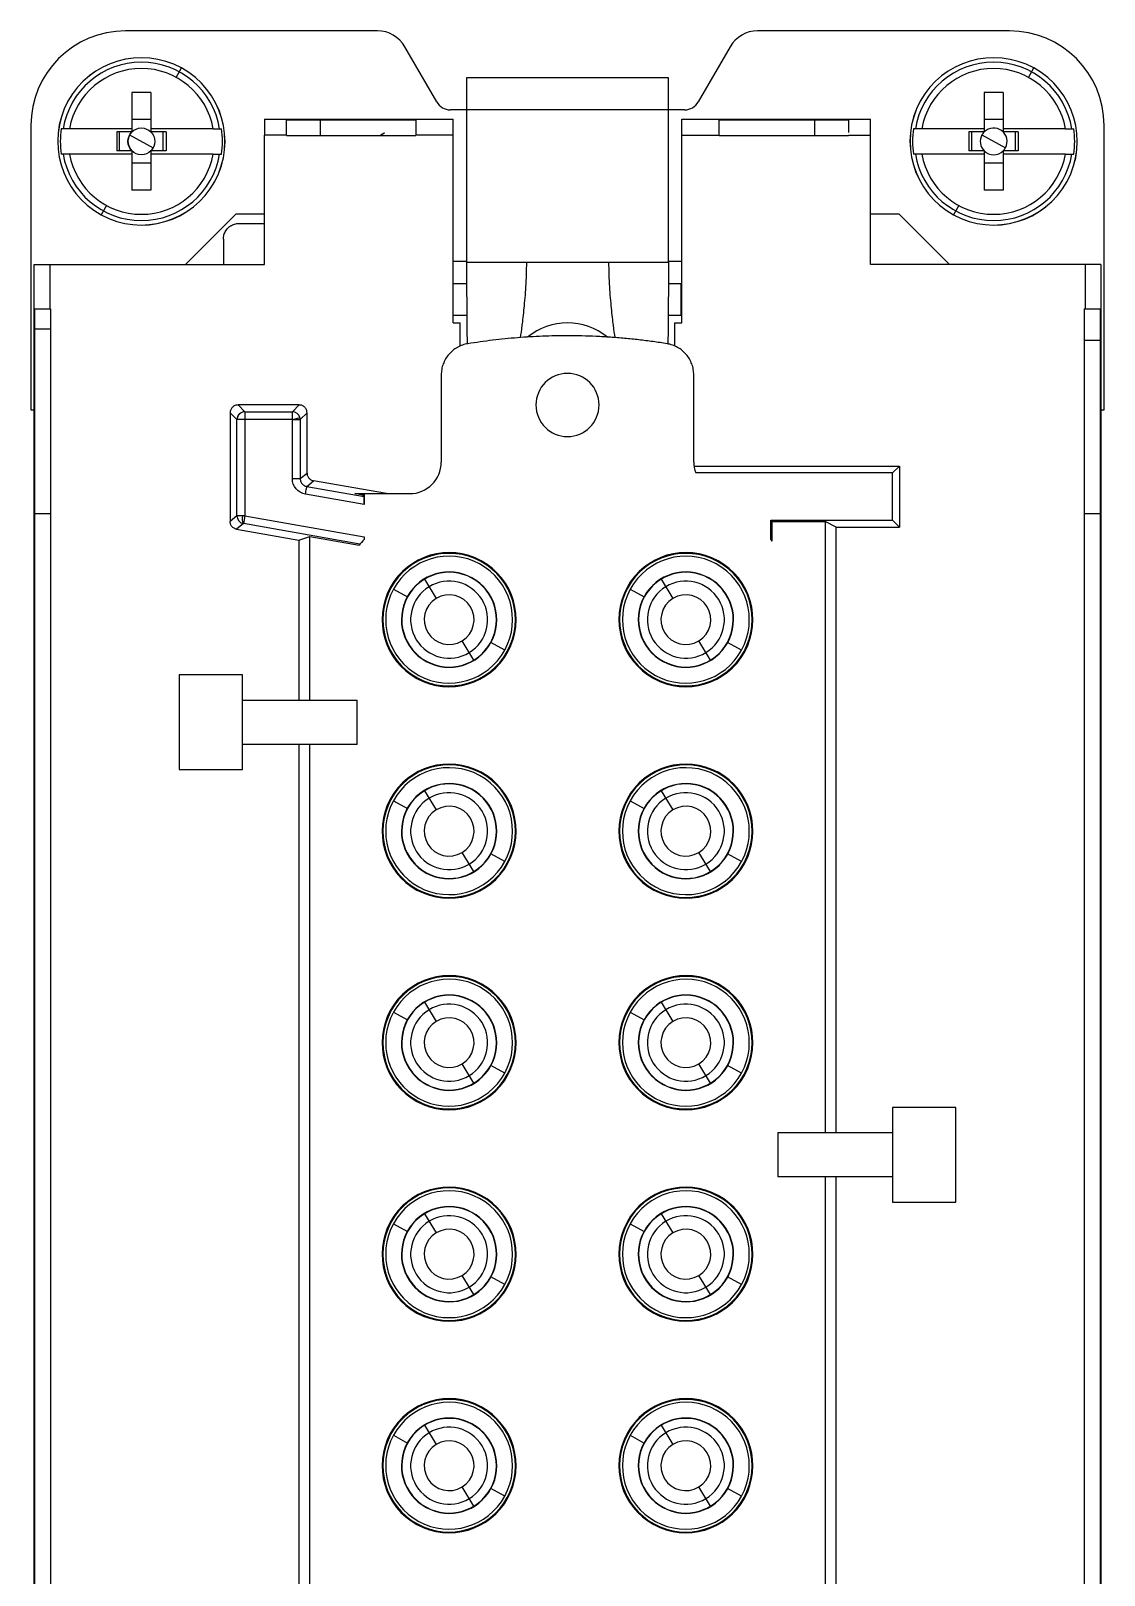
# Model space of a CAD drawing. Header units: millimetres. Extents: x 12 to 46, y 22 to 134.
# Drawn here: x 12.5 to 46.5, y 84.58 to 133.5 of the extents above; entities that cross this region are included whole.
import ezdxf

# ---------------------------------------------------------------- set-up
doc = ezdxf.new("R2010")
doc.units = ezdxf.units.MM

msp = doc.modelspace()

# ---------------------------------------------------------------- linework, layer by layer
at = {"color": 7, "linetype": 'Continuous', "lineweight": 25}
for p, q in [((23.479, 133.5), (15.5, 133.5)), ((43.5, 133.5), (35.521, 133.5)), ((25.356, 131.25), (24.345, 133)), ((34.655, 133), (33.644, 131.25)), ((17.107, 132.027), (17.27, 132.326)), ((44.107, 132.027), (44.27, 132.326)), ((32.7, 132.01), (26.3, 132.01)), ((26.3, 132.01), (26.3, 126.176)), ((32.7, 126.176), (32.7, 132.01)), ((16.3, 131.55), (15.7, 131.55)), ((15.7, 131.55), (15.7, 130.3)), ((16.3, 131.55), (16.3, 130.3)), ((43.3, 131.55), (42.7, 131.55)), ((42.7, 131.55), (42.7, 130.3)), ((43.3, 131.55), (43.3, 130.3)), ((16.3, 130.693), (15.7, 130.693)), ((19.9, 130.7), (25.874, 130.7)), ((20.6, 130.182), (20.6, 130.7)), ((20.6, 130.682), (24.691, 130.682)), ((21.67, 130.182), (21.67, 130.682)), ((24.691, 130.7), (24.691, 130.182)), ((26.3, 131), (25.789, 131)), ((25.874, 124.252), (25.874, 130.7)), ((32.7, 131), (26.3, 131)), ((33.211, 131), (32.7, 131)), ((33.126, 124.252), (33.126, 130.7)), ((33.126, 130.7), (39.1, 130.7)), ((34.309, 130.182), (34.309, 130.7)), ((34.309, 130.682), (38.4, 130.682)), ((37.33, 130.682), (37.33, 130.182)), ((43.3, 130.693), (42.7, 130.693)), ((12.5, 130.5), (12.5, 121.5)), ((13.523, 130.4), (13.464, 130.4)), ((15.7, 130.4), (13.725, 130.4)), ((15.7, 130.3), (15.218, 130.3)), ((15.218, 130.3), (15.218, 129.7)), ((15.307, 129.7), (15.307, 130.3)), ((15.628, 130.203), (16.372, 129.797)), ((18.275, 130.4), (16.3, 130.4)), ((16.782, 130.3), (16.3, 130.3)), ((16.692, 129.7), (16.692, 130.3)), ((16.782, 130.3), (16.782, 129.7)), ((18.477, 130.4), (18.536, 130.4)), ((19.9, 126.1), (19.9, 130.2)), ((20.6, 130.2), (19.9, 130.2)), ((20.6, 130.182), (24.691, 130.182)), ((23.693, 130.266), (23.707, 130.266)), ((25.874, 130.2), (24.691, 130.2)), ((33.126, 130.2), (34.309, 130.2)), ((34.309, 130.182), (38.4, 130.182)), ((38.4, 130.2), (39.1, 130.2)), ((39.1, 126.1), (39.1, 130.2)), ((40.523, 130.4), (40.464, 130.4)), ((42.7, 130.4), (40.725, 130.4)), ((42.218, 130.3), (42.218, 129.7)), ((42.7, 130.3), (42.218, 130.3)), ((42.307, 129.7), (42.307, 130.3)), ((42.628, 130.203), (43.372, 129.797)), ((45.275, 130.4), (43.3, 130.4)), ((43.782, 130.3), (43.3, 130.3)), ((43.693, 129.7), (43.693, 130.3)), ((43.782, 130.3), (43.782, 129.7)), ((45.477, 130.4), (45.536, 130.4)), ((46.5, 121.5), (46.5, 130.5)), ((15.7, 129.7), (15.218, 129.7)), ((15.7, 129.7), (15.7, 128.45)), ((16.3, 129.7), (16.3, 128.45)), ((16.782, 129.7), (16.3, 129.7)), ((42.7, 129.7), (42.218, 129.7)), ((42.7, 129.7), (42.7, 128.45)), ((43.3, 129.7), (43.3, 128.45)), ((43.782, 129.7), (43.3, 129.7)), ((13.523, 129.6), (13.464, 129.6)), ((15.7, 129.6), (13.725, 129.6)), ((16.3, 129.307), (15.7, 129.307)), ((18.275, 129.6), (16.3, 129.6)), ((18.477, 129.6), (18.536, 129.6)), ((40.523, 129.6), (40.464, 129.6)), ((42.7, 129.6), (40.725, 129.6)), ((43.3, 129.307), (42.7, 129.307)), ((45.275, 129.6), (43.3, 129.6)), ((45.477, 129.6), (45.536, 129.6)), ((16.3, 128.45), (15.7, 128.45)), ((43.3, 128.45), (42.7, 128.45)), ((14.893, 127.973), (14.73, 127.674)), ((17.4, 126.1), (19, 127.7)), ((19, 127.7), (19.9, 127.7)), ((39.1, 127.7), (40, 127.7)), ((40, 127.7), (41.6, 126.1)), ((41.893, 127.973), (41.73, 127.674)), ((19.097, 127.4), (19.9, 127.4)), ((18.597, 126.9), (18.597, 126.1)), ((12.6, 126.1), (19.9, 126.1)), ((12.6, 29.9), (12.6, 126.1)), ((13.1, 126.1), (13.1, 124.7)), ((26.3, 126.2), (25.874, 126.2)), ((26.3, 126.176), (32.7, 126.176)), ((33.126, 126.2), (32.7, 126.2)), ((46.4, 126.1), (39.1, 126.1)), ((45.9, 126.1), (45.9, 124.7)), ((46.4, 126.1), (46.4, 29.9)), ((25.874, 125.5), (26.303, 125.5)), ((32.697, 125.5), (33.1, 125.5)), ((33.1, 124.5), (33.1, 125.5)), ((12.6, 124.7), (13.117, 124.7)), ((12.617, 124.7), (12.617, 31.3)), ((13.117, 124.7), (13.117, 31.3)), ((25.874, 124.5), (26.31, 124.5)), ((25.874, 124.252), (26.1, 124.252)), ((26.1, 123.519), (26.1, 124.252)), ((32.69, 124.5), (33.1, 124.5)), ((32.9, 124.252), (33.126, 124.252)), ((32.9, 123.519), (32.9, 124.252)), ((45.883, 31.941), (45.883, 124.7)), ((45.9, 124.7), (46.4, 124.7)), ((46.383, 31.3), (46.383, 124.7)), ((12.617, 124.059), (13.117, 124.059)), ((45.883, 123.7), (46.383, 123.7)), ((25.5, 122.603), (25.5, 119.841)), ((33.5, 119.841), (33.5, 122.603)), ((12.5, 121.5), (12.6, 121.5)), ((18.812, 121.4), (19.026, 121.186)), ((18.812, 121.4), (18.812, 117.959)), ((19.062, 121.65), (19.276, 121.436)), ((20.998, 121.65), (19.062, 121.65)), ((19.276, 121.436), (19.276, 118.138)), ((19.276, 121.436), (20.784, 121.436)), ((20.998, 121.65), (20.784, 121.436)), ((20.784, 119.316), (20.784, 121.436)), ((21.248, 121.4), (21.034, 121.186)), ((21.248, 119.495), (21.248, 121.4)), ((46.4, 121.5), (46.5, 121.5)), ((19.026, 118.138), (19.026, 121.186)), ((20.784, 121.186), (19.026, 121.186)), ((20.784, 121.186), (21.026, 121.251)), ((21.034, 121.186), (21.034, 119.316)), ((21.034, 119.316), (21.248, 119.495)), ((33.508, 119.717), (40.018, 119.717)), ((39.8, 119.499), (33.56, 119.499)), ((40.018, 119.717), (39.8, 119.499)), ((39.8, 117.999), (39.8, 119.499)), ((40.018, 119.717), (40.018, 117.781)), ((21.241, 119.07), (21.455, 119.249)), ((21.241, 119.07), (23.054, 118.75)), ((23.77, 118.841), (21.455, 119.249)), ((23.058, 118.496), (21.197, 118.824)), ((22.765, 118.841), (24.5, 118.841)), ((23.014, 118.797), (22.765, 118.841)), ((23.014, 118.841), (23.014, 118.797)), ((23.054, 118.75), (23.014, 118.797)), ((23.058, 118.841), (23.058, 118.496)), ((13.117, 118.2), (12.617, 118.2)), ((19.026, 118.138), (18.812, 117.959)), ((19.232, 117.892), (19.018, 117.713)), ((19.276, 118.138), (19.211, 118.138)), ((19.276, 118.138), (19.232, 117.892)), ((22.926, 117.241), (19.232, 117.892)), ((19.276, 118.138), (23.058, 117.471)), ((35.942, 117.999), (39.8, 117.999)), ((35.942, 117.388), (35.942, 117.999)), ((35.942, 117.999), (35.986, 117.955)), ((35.986, 117.341), (35.986, 117.955)), ((35.986, 117.955), (37.663, 117.955)), ((37.663, 117.955), (37.663, 98.6)), ((38.013, 117.781), (37.663, 117.955)), ((40.018, 117.781), (39.8, 117.999)), ((46.383, 118.2), (45.883, 118.2)), ((19.018, 117.713), (20.987, 117.365)), ((20.987, 117.365), (21.337, 117.481)), ((21.337, 112.3), (21.337, 117.481)), ((21.337, 117.481), (22.897, 117.206)), ((23.058, 117.471), (23.058, 117.388)), ((38.013, 117.781), (40.018, 117.781)), ((38.013, 98.6), (38.013, 117.781)), ((20.987, 117.365), (20.987, 112.3)), ((24.97, 116.131), (25.34, 115.524)), ((32.47, 116.131), (32.84, 115.524)), ((23.886, 115.869), (23.907, 115.857)), ((23.986, 115.814), (24.434, 115.569)), ((31.386, 115.869), (31.407, 115.857)), ((31.486, 115.814), (31.934, 115.569)), ((26.53, 113.569), (26.16, 114.176)), ((27.514, 113.886), (27.066, 114.131)), ((34.03, 113.569), (33.66, 114.176)), ((35.014, 113.886), (34.566, 114.131)), ((27.614, 113.831), (27.593, 113.843)), ((35.114, 113.831), (35.093, 113.843)), ((19.2, 113.1), (17.2, 113.1)), ((17.2, 113.1), (17.2, 110.1)), ((19.2, 110.1), (19.2, 113.1)), ((19.2, 112.3), (22.841, 112.3)), ((22.841, 110.9), (22.841, 112.3)), ((22.841, 110.9), (19.2, 110.9)), ((20.987, 110.9), (20.987, 78.8)), ((21.337, 78.8), (21.337, 110.9)), ((17.2, 110.1), (19.2, 110.1)), ((23.886, 109.169), (23.907, 109.157)), ((23.986, 109.114), (24.434, 108.869)), ((24.97, 109.431), (25.34, 108.824)), ((31.386, 109.169), (31.407, 109.157)), ((31.486, 109.114), (31.934, 108.869)), ((32.47, 109.431), (32.84, 108.824)), ((26.53, 106.869), (26.16, 107.476)), ((27.514, 107.186), (27.066, 107.431)), ((27.614, 107.131), (27.593, 107.143)), ((34.03, 106.869), (33.66, 107.476)), ((35.014, 107.186), (34.566, 107.431)), ((35.114, 107.131), (35.093, 107.143)), ((24.97, 102.731), (25.34, 102.124)), ((32.47, 102.731), (32.84, 102.124)), ((23.886, 102.469), (23.907, 102.457)), ((23.986, 102.414), (24.434, 102.169)), ((31.386, 102.469), (31.407, 102.457)), ((31.486, 102.414), (31.934, 102.169)), ((26.53, 100.169), (26.16, 100.776)), ((34.03, 100.169), (33.66, 100.776)), ((27.514, 100.486), (27.066, 100.731)), ((27.614, 100.431), (27.593, 100.443)), ((35.014, 100.486), (34.566, 100.731)), ((35.114, 100.431), (35.093, 100.443)), ((41.8, 99.4), (39.8, 99.4)), ((39.8, 99.4), (39.8, 96.4)), ((41.8, 96.4), (41.8, 99.4)), ((36.159, 98.6), (39.8, 98.6)), ((36.159, 98.6), (36.159, 97.2)), ((39.8, 97.2), (36.159, 97.2)), ((37.663, 97.2), (37.663, 58.6)), ((38.013, 58.6), (38.013, 97.2)), ((39.8, 96.4), (41.8, 96.4)), ((24.97, 96.031), (25.34, 95.424)), ((32.47, 96.031), (32.84, 95.424)), ((23.886, 95.769), (23.907, 95.757)), ((23.986, 95.714), (24.434, 95.469)), ((31.386, 95.769), (31.407, 95.757)), ((31.486, 95.714), (31.934, 95.469)), ((26.53, 93.469), (26.16, 94.076)), ((27.514, 93.786), (27.066, 94.031)), ((34.03, 93.469), (33.66, 94.076)), ((35.014, 93.786), (34.566, 94.031)), ((27.614, 93.731), (27.593, 93.743)), ((35.114, 93.731), (35.093, 93.743)), ((23.886, 89.069), (23.907, 89.057)), ((24.97, 89.331), (25.34, 88.724)), ((31.386, 89.069), (31.407, 89.057)), ((32.47, 89.331), (32.84, 88.724)), ((23.986, 89.014), (24.434, 88.769)), ((31.486, 89.014), (31.934, 88.769)), ((26.53, 86.769), (26.16, 87.376)), ((27.514, 87.086), (27.066, 87.331)), ((34.03, 86.769), (33.66, 87.376)), ((35.014, 87.086), (34.566, 87.331)), ((27.614, 87.031), (27.593, 87.043)), ((35.114, 87.031), (35.093, 87.043))]:
    msp.add_line(p, q, dxfattribs=at)
msp.add_circle((16, 130), 0.424, dxfattribs=at)
for centre, radius, start, end in [((15.5, 130.5), 3, 90, 180), ((23.479, 132.5), 1, 30, 90), ((35.521, 132.5), 1, 90, 150), ((43.5, 130.5), 3, 0, 90), ((16, 130), 2.65, 61.3521, 241.3521), ((16, 130), 2.649, 61.3521, 241.3521), ((43, 130), 2.65, 61.3521, 241.3521), ((43, 130), 2.649, 61.3521, 241.3521), ((16, 130), 2.509, 9.1726, 170.8274), ((16, 130), 2.31, 9.9715, 170.0285), ((16, 130), 2.65, 241.3521, 61.3521), ((16, 130), 2.649, 241.3521, 61.3521), ((43, 130), 2.509, 9.1726, 170.8274), ((43, 130), 2.31, 9.9715, 170.0285), ((43, 130), 2.65, 241.3521, 61.3521), ((43, 130), 2.649, 241.3521, 61.3521), ((25.789, 131.5), 0.5, 210, 270), ((33.211, 131.5), 0.5, 270, 330), ((16, 130), 2.568, 171.0377, 188.9623), ((16, 130), 0.424, 151.3521, 225), ((16, 130), 0.424, 135, 151.3521), ((16, 130), 2.568, 351.0377, 8.9623), ((43, 130), 2.568, 171.0377, 188.9623), ((43, 130), 0.424, 151.3521, 225), ((43, 130), 0.424, 135, 151.3521), ((43, 130), 0.424, 331.3521, 135), ((43, 130), 2.568, 351.0377, 8.9623), ((16, 130), 0.424, 315, 331.3521), ((43, 130), 0.424, 225, 315), ((43, 130), 0.424, 315, 331.3521), ((16, 130), 2.509, 189.1726, 350.8274), ((16, 130), 2.31, 189.9715, 350.0285), ((43, 130), 2.509, 189.1726, 350.8274), ((43, 130), 2.31, 189.9715, 350.0285), ((29.5, 122.25), 2, 50.837, 129.166), ((29.5, 121.65), 1, 90, 270), ((29.5, 121.65), 1, 270, 90), ((19.276, 121.186), 0.25, 90.0204, 179.9796), ((19.282, 121.19), 0.247, 91.3893, 180.7254), ((20.784, 121.186), 0.25, 15.0227, 89.9791), ((20.784, 121.186), 0.25, 0.0177, 15.0229), ((24.5, 119.841), 1, 270, 0), ((34.5, 119.841), 1, 180, 200.0052), ((19.276, 118.138), 0.25, 180.0165, 259.9835), ((19.485, 118.038), 0.292, 160.0142, 210.0355), ((25.75, 114.85), 3.7, 136.6829, 140.451), ((25.75, 114.85), 2.124, 331.3521, 151.3521), ((25.75, 114.85), 2.1, 331.3521, 151.3521), ((33.25, 114.85), 2.124, 331.3521, 151.3521), ((33.25, 114.85), 2.1, 331.3521, 151.3521), ((33.25, 114.85), 3.7, 42.3229, 43.3171), ((25.75, 114.85), 2.01, 331.3521, 151.3521), ((33.25, 114.85), 2.01, 331.3521, 151.3521), ((25.75, 114.85), 1.51, 331.3521, 151.3521), ((25.75, 114.85), 1.5, 331.3521, 151.3521), ((25.75, 114.85), 1.22, 301.3521, 121.3521), ((33.25, 114.85), 1.51, 331.3521, 151.3521), ((33.25, 114.85), 1.5, 331.3521, 151.3521), ((33.25, 114.85), 1.22, 301.3521, 121.3521), ((25.75, 114.85), 2.124, 151.3521, 331.3521), ((25.75, 114.85), 2.1, 151.3521, 331.3521), ((25.75, 114.85), 2.01, 151.3521, 331.3521), ((25.75, 114.85), 1.51, 151.3521, 331.3521), ((25.75, 114.85), 1.5, 151.3521, 331.3521), ((25.75, 114.85), 1.22, 121.3521, 301.3521), ((25.75, 114.85), 0.789, 121.3521, 301.3521), ((25.75, 114.85), 0.789, 301.3521, 121.3521), ((33.25, 114.85), 2.124, 151.3521, 331.3521), ((33.25, 114.85), 2.1, 151.3521, 331.3521), ((33.25, 114.85), 2.01, 151.3521, 331.3521), ((33.25, 114.85), 1.51, 151.3521, 331.3521), ((33.25, 114.85), 1.5, 151.3521, 331.3521), ((33.25, 114.85), 1.22, 121.3521, 301.3521), ((33.25, 114.85), 0.789, 121.3521, 301.3521), ((33.25, 114.85), 0.789, 301.3521, 121.3521), ((25.75, 108.15), 2.124, 331.3521, 151.3521), ((25.75, 108.15), 2.1, 331.3521, 151.3521), ((25.75, 108.15), 2.01, 331.3521, 151.3521), ((33.25, 108.15), 2.124, 331.3521, 151.3521), ((33.25, 108.15), 2.1, 331.3521, 151.3521), ((33.25, 108.15), 2.01, 331.3521, 151.3521), ((25.75, 108.15), 1.51, 331.3521, 151.3521), ((25.75, 108.15), 1.5, 331.3521, 151.3521), ((33.25, 108.15), 1.51, 331.3521, 151.3521), ((33.25, 108.15), 1.5, 331.3521, 151.3521), ((25.75, 108.15), 2.124, 151.3521, 331.3521), ((25.75, 108.15), 2.1, 151.3521, 331.3521), ((25.75, 108.15), 2.01, 151.3521, 331.3521), ((25.75, 108.15), 1.22, 121.3521, 301.3521), ((25.75, 108.15), 1.22, 301.3521, 121.3521), ((33.25, 108.15), 2.124, 151.3521, 331.3521), ((33.25, 108.15), 2.1, 151.3521, 331.3521), ((33.25, 108.15), 2.01, 151.3521, 331.3521), ((33.25, 108.15), 1.22, 121.3521, 301.3521), ((33.25, 108.15), 1.22, 301.3521, 121.3521), ((25.75, 108.15), 1.51, 151.3521, 331.3521), ((25.75, 108.15), 1.5, 151.3521, 331.3521), ((25.75, 108.15), 0.789, 121.3521, 301.3521), ((25.75, 108.15), 0.789, 301.3521, 121.3521), ((33.25, 108.15), 1.51, 151.3521, 331.3521), ((33.25, 108.15), 1.5, 151.3521, 331.3521), ((33.25, 108.15), 0.789, 121.3521, 301.3521), ((33.25, 108.15), 0.789, 301.3521, 121.3521), ((25.75, 101.45), 2.124, 331.3521, 151.3521), ((25.75, 101.45), 2.1, 331.3521, 151.3521), ((25.75, 101.45), 2.01, 331.3521, 151.3521), ((33.25, 101.45), 2.124, 331.3521, 151.3521), ((33.25, 101.45), 2.1, 331.3521, 151.3521), ((33.25, 101.45), 2.01, 331.3521, 151.3521), ((25.75, 101.45), 1.51, 331.3521, 151.3521), ((25.75, 101.45), 1.5, 331.3521, 151.3521), ((33.25, 101.45), 1.51, 331.3521, 151.3521), ((33.25, 101.45), 1.5, 331.3521, 151.3521), ((25.75, 101.45), 2.124, 151.3521, 331.3521), ((25.75, 101.45), 2.1, 151.3521, 331.3521), ((25.75, 101.45), 2.01, 151.3521, 331.3521), ((25.75, 101.45), 1.22, 121.3521, 301.3521), ((25.75, 101.45), 1.22, 301.3521, 121.3521), ((25.75, 101.45), 0.789, 301.3521, 121.3521), ((33.25, 101.45), 2.124, 151.3521, 331.3521), ((33.25, 101.45), 2.1, 151.3521, 331.3521), ((33.25, 101.45), 2.01, 151.3521, 331.3521), ((33.25, 101.45), 1.22, 121.3521, 301.3521), ((33.25, 101.45), 1.22, 301.3521, 121.3521), ((33.25, 101.45), 0.789, 301.3521, 121.3521), ((25.75, 101.45), 1.51, 151.3521, 331.3521), ((25.75, 101.45), 1.5, 151.3521, 331.3521), ((25.75, 101.45), 0.789, 121.3521, 301.3521), ((33.25, 101.45), 1.51, 151.3521, 331.3521), ((33.25, 101.45), 1.5, 151.3521, 331.3521), ((33.25, 101.45), 0.789, 121.3521, 301.3521), ((25.75, 94.75), 2.124, 331.3521, 151.3521), ((33.25, 94.75), 2.124, 331.3521, 151.3521), ((25.75, 94.75), 2.1, 331.3521, 151.3521), ((25.75, 94.75), 2.01, 331.3521, 151.3521), ((33.25, 94.75), 2.1, 331.3521, 151.3521), ((33.25, 94.75), 2.01, 331.3521, 151.3521), ((25.75, 94.75), 1.51, 331.3521, 151.3521), ((25.75, 94.75), 1.5, 331.3521, 151.3521), ((25.75, 94.75), 1.22, 301.3521, 121.3521), ((33.25, 94.75), 1.51, 331.3521, 151.3521), ((33.25, 94.75), 1.5, 331.3521, 151.3521), ((33.25, 94.75), 1.22, 301.3521, 121.3521), ((25.75, 94.75), 2.124, 151.3521, 331.3521), ((25.75, 94.75), 2.1, 151.3521, 331.3521), ((25.75, 94.75), 2.01, 151.3521, 331.3521), ((25.75, 94.75), 1.51, 151.3521, 331.3521), ((25.75, 94.75), 1.5, 151.3521, 331.3521), ((25.75, 94.75), 1.22, 121.3521, 301.3521), ((25.75, 94.75), 0.789, 121.3521, 301.3521), ((25.75, 94.75), 0.789, 301.3521, 121.3521), ((33.25, 94.75), 2.124, 151.3521, 331.3521), ((33.25, 94.75), 2.1, 151.3521, 331.3521), ((33.25, 94.75), 2.01, 151.3521, 331.3521), ((33.25, 94.75), 1.51, 151.3521, 331.3521), ((33.25, 94.75), 1.5, 151.3521, 331.3521), ((33.25, 94.75), 1.22, 121.3521, 301.3521), ((33.25, 94.75), 0.789, 121.3521, 301.3521), ((33.25, 94.75), 0.789, 301.3521, 121.3521), ((25.75, 88.05), 2.124, 331.3521, 151.3521), ((25.75, 88.05), 2.1, 331.3521, 151.3521), ((25.75, 88.05), 2.01, 331.3521, 151.3521), ((33.25, 88.05), 2.124, 331.3521, 151.3521), ((33.25, 88.05), 2.1, 331.3521, 151.3521), ((33.25, 88.05), 2.01, 331.3521, 151.3521), ((25.75, 88.05), 1.51, 331.3521, 151.3521), ((25.75, 88.05), 1.5, 331.3521, 151.3521), ((33.25, 88.05), 1.51, 331.3521, 151.3521), ((33.25, 88.05), 1.5, 331.3521, 151.3521), ((25.75, 88.05), 2.124, 151.3521, 331.3521), ((25.75, 88.05), 2.1, 151.3521, 331.3521), ((25.75, 88.05), 1.22, 121.3521, 301.3521), ((25.75, 88.05), 1.22, 301.3521, 121.3521), ((33.25, 88.05), 2.124, 151.3521, 331.3521), ((33.25, 88.05), 2.1, 151.3521, 331.3521), ((33.25, 88.05), 1.22, 121.3521, 301.3521), ((33.25, 88.05), 1.22, 301.3521, 121.3521), ((25.75, 88.05), 2.01, 151.3521, 331.3521), ((25.75, 88.05), 1.51, 151.3521, 331.3521), ((25.75, 88.05), 1.5, 151.3521, 331.3521), ((25.75, 88.05), 0.789, 121.3521, 301.3521), ((25.75, 88.05), 0.789, 301.3521, 121.3521), ((33.25, 88.05), 2.01, 151.3521, 331.3521), ((33.25, 88.05), 1.51, 151.3521, 331.3521), ((33.25, 88.05), 1.5, 151.3521, 331.3521), ((33.25, 88.05), 0.789, 121.3521, 301.3521), ((33.25, 88.05), 0.789, 301.3521, 121.3521)]:
    msp.add_arc(centre, radius, start, end, dxfattribs=at)
for points, knots in [([(19.9, 130.7), (19.9, 130.7), (19.9, 130.646), (19.9, 130.461), (19.9, 130.331), (19.9, 130.2)], [0, 0, 0, 0, 0.5, 0.5, 1, 1, 1, 1]), ([(38.4, 130.7), (38.4, 130.693), (38.4, 130.678), (38.4, 130.561), (38.4, 130.422), (38.4, 130.32), (38.4, 130.283)], [0, 0, 0, 0, 0.280321, 0.560641, 0.840962, 1, 1, 1, 1]), ([(39.1, 130.2), (39.1, 130.331), (39.1, 130.461), (39.1, 130.646), (39.1, 130.7), (39.1, 130.7)], [0, 0, 0, 0, 0.5, 0.5, 1, 1, 1, 1]), ([(13.725, 130.4), (13.712, 130.4), (13.687, 130.4), (13.639, 130.4), (13.585, 130.4), (13.547, 130.4), (13.528, 130.4), (13.525, 130.4), (13.523, 130.4)], [0, 0, 0, 0, 0.124865, 0.251199, 0.500223, 0.749038, 0.874109, 1, 1, 1, 1]), ([(18.275, 130.4), (18.289, 130.4), (18.317, 130.4), (18.354, 130.4), (18.386, 130.4), (18.424, 130.4), (18.463, 130.4), (18.472, 130.4), (18.477, 130.4)], [0, 0, 0, 0, 0.142667, 0.273783, 0.393329, 0.501302, 0.755463, 1, 1, 1, 1]), ([(23.552, 130.189), (23.581, 130.205), (23.632, 130.232), (23.684, 130.256), (23.706, 130.266)], [0, 0, 0, 0, 0.571274, 1, 1, 1, 1]), ([(23.552, 130.189), (23.577, 130.203), (23.623, 130.23), (23.671, 130.254), (23.693, 130.266)], [0, 0, 0, 0, 0.527796, 1, 1, 1, 1]), ([(40.725, 130.4), (40.712, 130.4), (40.687, 130.4), (40.639, 130.4), (40.585, 130.4), (40.547, 130.4), (40.528, 130.4), (40.525, 130.4), (40.523, 130.4)], [0, 0, 0, 0, 0.1248652, 0.2511992, 0.5002228, 0.7490385, 0.8741089, 1, 1, 1, 1]), ([(45.275, 130.4), (45.289, 130.4), (45.317, 130.4), (45.354, 130.4), (45.386, 130.4), (45.424, 130.4), (45.463, 130.4), (45.472, 130.4), (45.477, 130.4)], [0, 0, 0, 0, 0.142667, 0.273783, 0.393329, 0.501302, 0.755463, 1, 1, 1, 1]), ([(13.725, 129.6), (13.711, 129.6), (13.683, 129.6), (13.646, 129.6), (13.614, 129.6), (13.576, 129.6), (13.537, 129.6), (13.528, 129.6), (13.523, 129.6)], [0, 0, 0, 0, 0.142667, 0.273783, 0.393329, 0.501302, 0.755463, 1, 1, 1, 1]), ([(18.275, 129.6), (18.288, 129.6), (18.313, 129.6), (18.361, 129.6), (18.415, 129.6), (18.453, 129.6), (18.472, 129.6), (18.475, 129.6), (18.477, 129.6)], [0, 0, 0, 0, 0.124865, 0.251199, 0.500223, 0.749038, 0.874109, 1, 1, 1, 1]), ([(40.725, 129.6), (40.711, 129.6), (40.683, 129.6), (40.646, 129.6), (40.614, 129.6), (40.576, 129.6), (40.537, 129.6), (40.528, 129.6), (40.523, 129.6)], [0, 0, 0, 0, 0.142667, 0.2737827, 0.3933288, 0.5013017, 0.7554634, 1, 1, 1, 1]), ([(45.275, 129.6), (45.288, 129.6), (45.313, 129.6), (45.361, 129.6), (45.415, 129.6), (45.453, 129.6), (45.472, 129.6), (45.475, 129.6), (45.477, 129.6)], [0, 0, 0, 0, 0.124865, 0.251199, 0.500223, 0.749038, 0.874109, 1, 1, 1, 1]), ([(18.597, 126.9), (18.598, 126.924), (18.6, 126.971), (18.616, 127.041), (18.64, 127.108), (18.675, 127.171), (18.718, 127.229), (18.768, 127.279), (18.826, 127.322), (18.888, 127.356), (18.955, 127.381), (19.025, 127.397), (19.073, 127.399), (19.097, 127.4)], [0, 0, 0, 0, 0.090916, 0.181828, 0.272736, 0.363643, 0.454548, 0.545452, 0.636357, 0.727264, 0.818172, 0.909084, 1, 1, 1, 1]), ([(26.3, 126.176), (26.3, 125.984), (26.301, 125.577), (26.307, 124.935), (26.312, 124.275), (26.316, 123.806), (26.318, 123.6), (26.318, 123.582)], [0, 0, 0, 0, 0.221132, 0.467459, 0.748496, 0.978174, 1, 1, 1, 1]), ([(28.197, 126.176), (28.197, 125.904), (28.187, 125.637), (28.165, 125.273), (28.157, 125.156), (28.138, 124.927), (28.127, 124.817), (28.096, 124.508), (28.075, 124.332), (28.036, 124.021), (28.018, 123.887), (28.003, 123.785)], [0, 0, 0, 0, 0.25, 0.25, 0.375, 0.375, 0.5, 0.5, 0.75, 0.75, 1, 1, 1, 1]), ([(30.803, 126.176), (30.803, 125.904), (30.813, 125.637), (30.835, 125.273), (30.843, 125.156), (30.862, 124.927), (30.873, 124.817), (30.904, 124.508), (30.925, 124.332), (30.964, 124.021), (30.982, 123.887), (30.997, 123.785)], [0, 0, 0, 0, 0.25, 0.25, 0.375, 0.375, 0.5, 0.5, 0.75, 0.75, 1, 1, 1, 1]), ([(32.7, 126.176), (32.7, 125.984), (32.699, 125.577), (32.693, 124.935), (32.688, 124.275), (32.684, 123.805), (32.682, 123.6), (32.682, 123.582)], [0, 0, 0, 0, 0.221082, 0.467353, 0.748326, 0.977952, 1, 1, 1, 1]), ([(32.658, 123.59), (32.508, 123.613), (32.21, 123.659), (31.76, 123.715), (31.31, 123.761), (30.858, 123.797), (30.406, 123.822), (29.953, 123.838), (29.387, 123.844), (28.707, 123.831), (27.916, 123.783), (27.127, 123.706), (26.604, 123.629), (26.342, 123.59)], [0, 0, 0, 0, 0.0715112, 0.1429342, 0.2143057, 0.2856624, 0.357041, 0.4284783, 0.5000108, 0.6250903, 0.7499836, 0.8748879, 1, 1, 1, 1]), ([(26.342, 123.59), (26.313, 123.585), (26.255, 123.574), (26.171, 123.548), (26.089, 123.516), (25.984, 123.463), (25.861, 123.379), (25.735, 123.255), (25.632, 123.111), (25.557, 122.95), (25.509, 122.779), (25.503, 122.662), (25.5, 122.603)], [0, 0, 0, 0, 0.062717, 0.124991, 0.187315, 0.25018, 0.374952, 0.500119, 0.624891, 0.750058, 0.87493, 1, 1, 1, 1]), ([(33.5, 122.603), (33.499, 122.632), (33.498, 122.691), (33.486, 122.778), (33.467, 122.865), (33.431, 122.977), (33.368, 123.111), (33.265, 123.255), (33.139, 123.379), (32.992, 123.479), (32.831, 123.554), (32.716, 123.578), (32.658, 123.59)], [0, 0, 0, 0, 0.062717, 0.124991, 0.187315, 0.25018, 0.374952, 0.500119, 0.624891, 0.750058, 0.87493, 1, 1, 1, 1]), ([(19.062, 121.65), (19.045, 121.649), (19.013, 121.648), (18.965, 121.633), (18.922, 121.61), (18.884, 121.578), (18.853, 121.54), (18.829, 121.497), (18.815, 121.449), (18.813, 121.417), (18.812, 121.4)], [0, 0, 0, 0, 0.125008, 0.25001, 0.375006, 0.5, 0.624994, 0.74999, 0.874992, 1, 1, 1, 1]), ([(21.248, 121.4), (21.247, 121.417), (21.245, 121.449), (21.23, 121.497), (21.207, 121.54), (21.176, 121.578), (21.138, 121.61), (21.094, 121.633), (21.047, 121.648), (21.015, 121.649), (20.998, 121.65)], [0, 0, 0, 0, 0.125008, 0.25001, 0.375006, 0.5, 0.624994, 0.74999, 0.874992, 1, 1, 1, 1]), ([(20.784, 121.186), (20.849, 121.186), (20.913, 121.186), (21.006, 121.186), (21.033, 121.186), (21.034, 121.186)], [0, 0, 0, 0, 0.5, 0.5, 1, 1, 1, 1]), ([(21.248, 119.495), (21.249, 119.481), (21.25, 119.452), (21.266, 119.396), (21.303, 119.331), (21.36, 119.284), (21.412, 119.259), (21.44, 119.252), (21.455, 119.249)], [0, 0, 0, 0, 0.12434, 0.251404, 0.500143, 0.751369, 0.87478, 1, 1, 1, 1]), ([(21.197, 118.824), (21.083, 118.844), (20.976, 118.906), (20.826, 119.084), (20.784, 119.2), (20.784, 119.316)], [0, 0, 0, 0, 0.5, 0.5, 1, 1, 1, 1]), ([(20.784, 119.316), (20.849, 119.316), (20.913, 119.316), (21.006, 119.316), (21.033, 119.316), (21.034, 119.316)], [0, 0, 0, 0, 0.5, 0.5, 1, 1, 1, 1]), ([(21.034, 119.316), (21.035, 119.299), (21.037, 119.266), (21.052, 119.218), (21.076, 119.174), (21.108, 119.136), (21.148, 119.105), (21.192, 119.081), (21.225, 119.074), (21.241, 119.07)], [0, 0, 0, 0, 0.142882, 0.285739, 0.428581, 0.571418, 0.71426, 0.857118, 1, 1, 1, 1]), ([(21.197, 118.824), (21.209, 118.887), (21.22, 118.951), (21.236, 119.042), (21.241, 119.069), (21.241, 119.07)], [0, 0, 0, 0, 0.5, 0.5, 1, 1, 1, 1]), ([(23.058, 118.496), (23.058, 118.513), (23.058, 118.546), (23.058, 118.591), (23.058, 118.626), (23.057, 118.652), (23.056, 118.692), (23.056, 118.737), (23.054, 118.746), (23.054, 118.75)], [0, 0, 0, 0, 0.135726, 0.253762, 0.354089, 0.436692, 0.501563, 0.760543, 1, 1, 1, 1]), ([(19.018, 117.713), (19.004, 117.716), (18.976, 117.722), (18.923, 117.748), (18.866, 117.795), (18.83, 117.859), (18.814, 117.915), (18.812, 117.944), (18.812, 117.959)], [0, 0, 0, 0, 0.12434, 0.251404, 0.500143, 0.751369, 0.87478, 1, 1, 1, 1]), ([(19.211, 118.138), (19.196, 118.138), (19.169, 118.138), (19.133, 118.138), (19.102, 118.138), (19.068, 118.138), (19.034, 118.138), (19.029, 118.138), (19.026, 118.138)], [0, 0, 0, 0, 0.1381258, 0.2678771, 0.3893024, 0.5024922, 0.7546878, 1, 1, 1, 1])]:
    msp.add_open_spline(points, degree=3, knots=knots, dxfattribs=at)
for points in [[(38.4, 130.182), (38.4, 130.188), (38.4, 130.194), (38.4, 130.2)], [(45.9, 124.7), (45.894, 124.7), (45.888, 124.7), (45.883, 124.7)], [(23.058, 117.471), (23.058, 117.443), (23.058, 117.415), (23.058, 117.388)]]:
    msp.add_open_spline(points, degree=3, dxfattribs=at)

doc.saveas('drawing.dxf')
